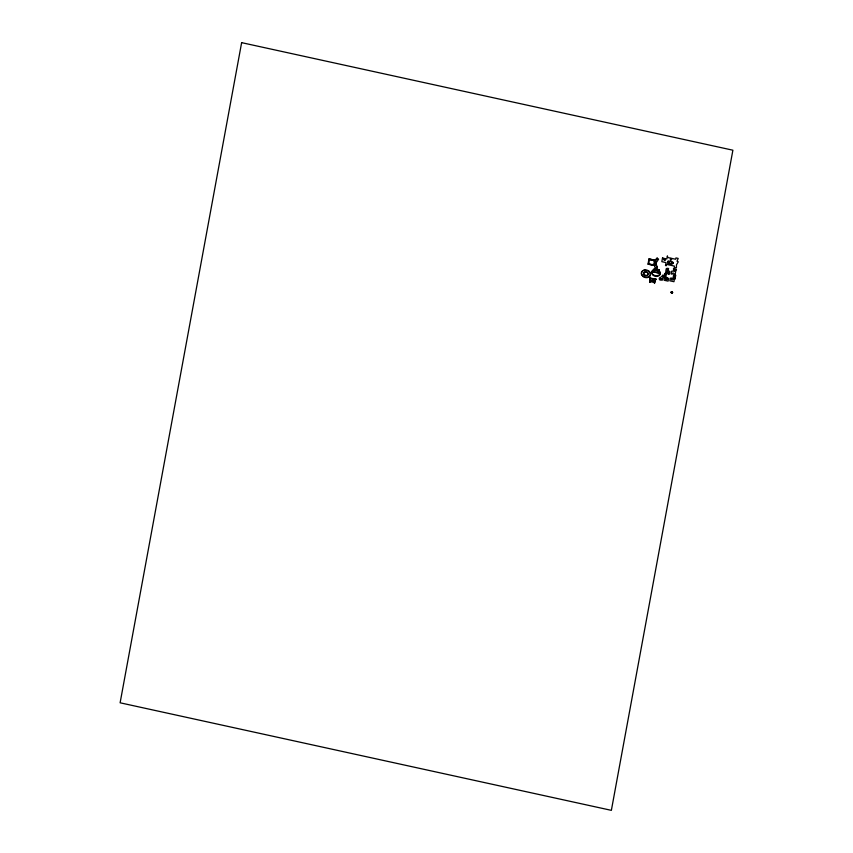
<?xml version="1.0" encoding="UTF-8"?>
<svg xmlns="http://www.w3.org/2000/svg" width="853" height="853" viewBox="0 0 853 853"><rect width="100%" height="100%" fill="white"/><g stroke="black" fill="none" stroke-linecap="round" stroke-linejoin="round"><path stroke-width="1.28" d="M655.04 264.398L654.496 265.038M668.443 272.917L667.238 272.203L666.79 273.44M670.693 259.419L671.258 259.483M671.492 278.174C670.362 280.562 674.019 280.36 673.081 278.131M672.036 262.447L672.996 263.012M673.092 262.927C669.946 261.498 674.467 261.796 672.633 263.044M671.279 259.216L670.725 259.077M654.614 281.181L650.381 280.285L650.093 278.291L655.594 279.496L654.294 283.025M655.104 265.006L654.827 265.198M649.677 282.407L650.093 280.083M654.55 283.473L654.955 281.149M650.061 282.098L650.381 280.285M655.264 262.98L655.552 262.884M655.083 263.065L654.987 262.404L655.669 262.916M655.499 263.844L654.699 263.918L655.36 263.204M654.688 264.046C655.477 264.686 655.2 260.965 654.379 265.486L655.243 268.194L656.821 268.205L657.279 266.573M655.136 261.508L655.253 260.954A10.076 7.986 15.6 0 0 655.861 261.135L655.69 262.703M655.68 261.295L655.893 261.018A10.076 7.986 15.6 0 1 655.275 260.858L655.541 261.135M655.669 261.423L655.605 262.127L655.989 261.253M655.914 261.604L655.296 262.02L655.499 261.37M655.456 264.099L655.594 263.406M655.424 259.994L654.379 265.486L648.013 264.099L649.016 258.779L655.307 260.4L657.183 257.862M649.922 277.545L650.061 280.179M651.575 259.589L651.393 259.92A2.89 2.282 15.6 0 0 648.845 261.636A2.89 2.282 15.6 0 0 650.53 264.259L651.991 264.579A2.89 2.282 15.6 0 0 653.888 263.908L654.507 261.658M653.547 270.593C654.454 270.092 658.026 270.092 659.049 271.798L658.793 273.099L653.291 271.894L654.176 270.273M658.921 270.614L659.092 269.772L654.23 268.706L654.422 269.239A4.404 3.487 15.6 0 1 658.719 270.188L659.454 271.115A4.404 3.487 15.6 0 1 658.569 275.977A4.404 3.487 15.6 0 1 652.492 274.645A4.404 3.487 15.6 0 1 653.387 269.783L654.55 269.495A4.073 3.231 15.6 0 1 658.527 270.369C664.967 278.206 646.691 276.756 653.633 269.825M657.162 266.989L655.925 263.182L658.591 259.195L657.066 258.278M656.064 278.899L654.933 281.245M658.793 273.099L659.049 271.798M662.493 258.054L666.801 258.992L667.398 255.857L667.76 257.521L675.683 259.259L675.928 257.915L678.178 258.406L677.047 261.231L678.263 261.818L676.461 264.846L676.418 267.938L674.179 267.447L674.424 266.093L666.502 264.355L666.257 265.709L665.489 265.55L666.033 262.596L661.821 261.668L662.621 257.574M667.664 279.006L667.536 278.014L668.603 278.451L668.102 281.127L664.124 280.253L664.252 275.988L664.903 276.223L665.276 274.186M665.127 274.858L664.487 274.719L664.722 273.44C667.163 274.506 664.263 266.914 667.995 269.505L668.144 268.759L668.475 269.932L666.865 269.879L669.861 271.595L669.37 274.271L668.251 274.026L668.443 273.099M667.014 269.068L667.131 268.46C672.207 268.823 662.386 267.959 668.08 269.143M667.291 279.112L665.596 278.739L666.321 273.92M666.236 274.208L667.046 272.278M667.355 278.942L667.536 278.014M666.779 273.568L666.598 273.397A1.226 0.97 15.6 0 1 667.27 271.926A1.226 0.97 15.6 0 1 668.763 273.173L668.251 274.026M675.213 269.601L673.561 269.537L673.497 270.369L674.958 270.945L671.588 271.265L671.098 273.941L672.207 274.186C672.025 271.872 675.235 273.355 673.667 274.794L672.996 278.419M674.201 269.377L674.051 270.124L675.832 270.625L675.043 275.092M675.107 270.124L675.213 269.527C668.923 267.277 681.408 270.764 674.126 269.761M674.488 278.142L673.966 281.703L669.829 280.797L670.33 278.121L671.439 278.366M674.574 277.63L674.958 275.594M674.339 278.814L674.968 278.952L675.203 277.673L674.574 277.534M674.798 276.265L675.437 276.404L675.672 275.135L675.032 274.997M660.84 278.473L660.926 279.091M655.296 265.016L654.592 264.601M654.816 263.342L655.541 263.641M664.487 274.719L664.636 274.048M664.018 277.257L664.167 276.585M664.658 277.396L664.807 276.724M675.437 276.404L675.587 275.732M674.968 278.952L675.118 278.281M648.013 264.099L654.379 265.486M646.521 270.39C650.381 269.815 652.46 276.894 647.651 277.534A4.734 3.753 15.6 0 1 643.034 276.521L641.595 274.794A4.734 3.753 15.6 0 1 645.39 269.996L646.627 270.134A4.478 3.551 15.6 0 1 649.677 275.977A4.478 3.551 15.6 0 1 642.224 275.146A4.478 3.551 15.6 0 1 645.476 270.006M651.329 259.92L652.63 259.802M655.168 262.66L655.275 260.858M654.475 265.112L654.933 263.94L654.795 264.878M654.731 263.748L655.296 263.769L654.837 263.172M655.285 262.863L655.051 263.62M655.019 262.617L655.584 262.468M654.933 265.048L654.837 264.057M653.291 271.894L658.847 272.907M654.23 268.706L659.092 269.772M654.763 280.925L655.36 280.701M665.201 259.717L664.722 260.432L663.965 259.451M663.869 259.781L664.348 259.077M665.105 260.058L664.977 259.216M672.868 263.31L671.492 263.15A2.42 1.919 15.6 0 1 669.136 262.639L667.686 263.14L668.549 262.82M666.694 273.973L666.843 273.248M665.926 278.131L666.108 277.31M656.554 258.704L655.307 260.4L648.952 259.013M672.484 292.174L671.727 292.76L672.58 292.323M668.795 261.839C665.084 261.359 671.94 260.464 667.824 261.988M665.98 277.939L665.98 279.07L667.227 279.07M673.07 262.777L672.153 262.329M666.044 277.62L665.809 277.694A1.226 0.97 15.6 0 0 665.905 279.336A1.226 0.97 15.6 0 0 667.718 278.814M655.69 261.914L655.424 262.191M655.626 261.818L655.189 261.935M662.269 279.539L661.278 279.432M655.861 261.967L655.147 261.519M668.955 261.924L668.048 261.988M667.185 272.395L668.336 272.917M664.252 259.408L664.892 259.547M654.251 270.305L658.473 271.233L658.996 271.99M649.815 277.929L655.957 279.272M650.061 278.387L655.562 279.592M649.997 280.562L654.859 281.629M649.815 281.522L654.677 282.578M655.872 261.807L655.296 261.807M670.725 259.877C673.156 260.08 670.213 256.668 670.373 259.557C670.437 258.566 672.217 258.726 670.575 259.792M652.534 260.154L652.79 260.24A2.89 2.282 15.6 0 1 654.304 261.658L654.411 261.999M672.516 262.969L671.961 262.585M672.729 263.78A3.593 2.847 15.6 0 1 668.411 263.3M655.765 267.405L656.405 267.543L655.797 267.341M667.803 261.466L668.912 261.572L667.92 261.54M670.106 261.146L671.119 261.37L670.149 261.05M671.578 292.856L671.098 292.312L671.578 292.856L671.972 291.875L671.599 292.824L671.151 292.163L671.599 292.824M657.279 259.216L657.908 259.365L657.279 259.216M662.962 275.199L662.941 275.327A11.686 9.255 15.6 0 0 662.802 277.417L662.461 279.997L660.083 280.072A1.866 1.471 15.6 0 1 660.659 277.406L662.962 275.199M671.78 291.854L671.727 292.76L671.78 291.854M241.634 42.65L120.113 702.797L611.366 810.35L732.887 150.203L241.634 42.65M661.395 278.92L662.045 279.166L661.395 278.92M661.47 278.664L662.109 278.91L661.47 278.664M671.897 292.963L672.622 292.654L671.897 292.963M672.345 292.035L671.855 292.803L672.345 292.035M671.61 292.963L671.098 292.483L671.61 292.963M644.122 274.741A2.282 1.813 15.6 0 0 647.992 274.762A2.282 1.813 15.6 0 0 645.668 271.979A2.282 1.813 15.6 0 0 644.122 274.741M644.175 274.549A2.282 1.813 15.6 0 0 648.045 274.57A2.282 1.813 15.6 0 0 645.721 271.787A2.282 1.813 15.6 0 0 644.175 274.549"/></g></svg>
